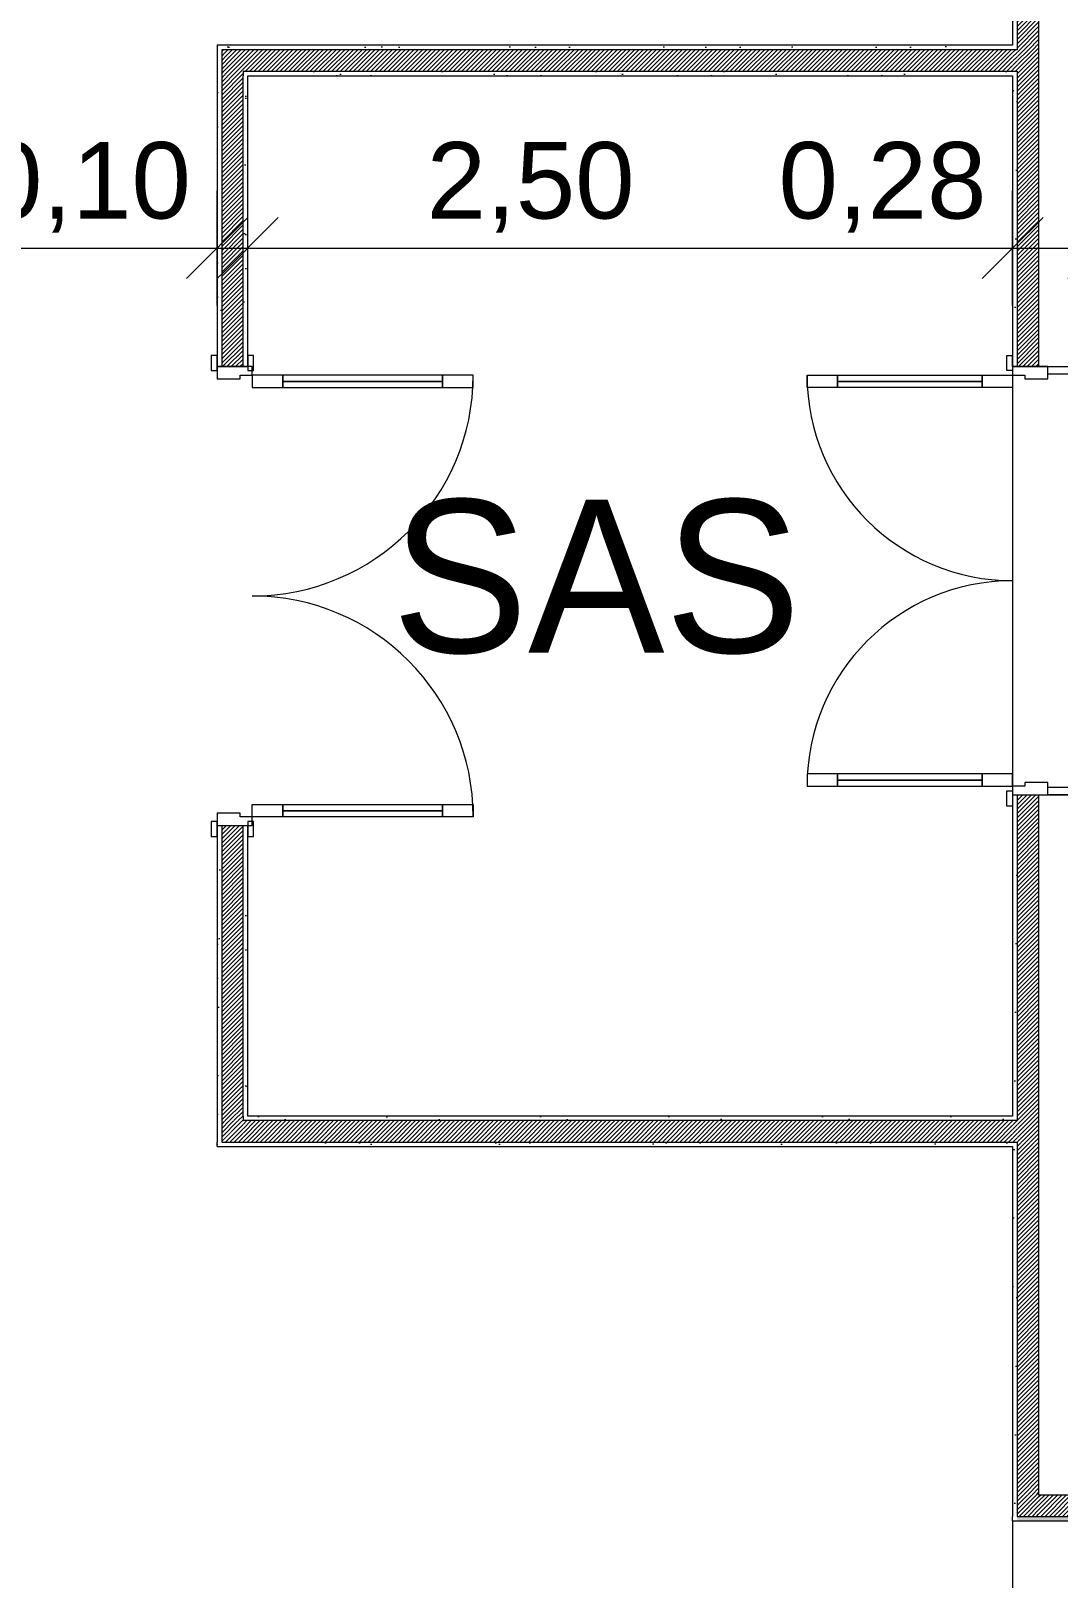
# Model space of a CAD drawing. Header units: millimetres. Extents: x 141848 to 1648660, y -821378 to -151356.
# Drawn here: x 174667 to 178024, y -217082 to -212023 of the extents above; entities that cross this region are included whole.
import ezdxf

# ---------------------------------------------------------------- set-up
doc = ezdxf.new("R2010")
doc.units = ezdxf.units.MM
doc.header["$MEASUREMENT"] = 0
doc.linetypes.add('Wipeout_Contour', pattern=[1000, 0, -1000])
for name, color, linetype in [('Cotations - 1_100', 7, 'Continuous'), ('Hachure', 7, 'Continuous'), ('Portes ARCHICAD', 7, 'Continuous'), ('Sols_ Dalles', 7, 'Continuous'), ('Structure - Murs extérieurs', 7, 'Continuous')]:
    doc.layers.add(name, color=color, linetype=linetype)
doc.styles.add('STYLE_GENERE_1', font='')
doc.styles.add('STYLE_GENERE_2', font='')
doc.styles.get('STYLE_GENERE_1').set_extended_font_data('Agency FB')
doc.styles.get('STYLE_GENERE_2').set_extended_font_data('Arial')
doc.dimstyles.new('STYLE_GENERE__1', dxfattribs={"dimtxt": 250, "dimasz": 190, "dimexe": 1.25, "dimexo": 0.625, "dimgap": 0, "dimtad": 1, "dimlfac": 0.001, "dimtxsty": 'STYLE_GENERE_2', "dimblk": 'ARROWHEAD_6', "dimblk1": 'ARROWHEAD_6', "dimblk2": 'ARROWHEAD_6', "dimcen": 2.5, "dimse1": 1, "dimse2": 1, "dimclrd": 7, "dimclre": 7, "dimclrt": 7, "dimazin": 3, "dimtfac": 1, "dimtmove": 0, "dimatfit": 3})
pattern_1 = [(45, (0, 175), (-55.68466, 55.68466), [0, -52.5, 0, -78.75]), (110, (175, 175), (74.000794, 26.934086), [0, -38.5, 0, -66.5])]
pattern_2 = [(45, (0, 0), (-7.0710678, 7.0710678), [])]

# ---------------------------------------------------------------- blocks, each defined once
blk = doc.blocks.new('Mur_22_1', base_point=(195375, -216895.6))
at = {"color": 254, "linetype": 'Wipeout_Contour', "lineweight": 0, "ltscale": 841503.073854}
blk.add_wipeout([(177875.5, -216880.6), (177875.5, -216895.6), (177890.5, -216880.6)], dxfattribs=at)
at = {"linetype": 'Continuous', "lineweight": 5, "true_color": 0x5f5f5f}
h = blk.add_hatch(dxfattribs=at)
h.set_pattern_fill('Enduit_0001', color=251, style=0, pattern_type=2)
h.set_pattern_definition(pattern_1)
h.paths.add_polyline_path([(177875.5, -216880.6), (177875.5, -216895.6), (177890.5, -216880.6)])
at = {"color": 254, "linetype": 'Wipeout_Contour', "lineweight": 0, "ltscale": 841446.668808}
blk.add_wipeout([(177890.5, -216810.6), (177890.5, -216880.6), (177960.5, -216810.6)], dxfattribs=at)
at = {"linetype": 'Continuous', "lineweight": 5, "true_color": 0x5f5f5f}
h = blk.add_hatch(dxfattribs=at)
h.set_pattern_fill('Briques_terre_cuite__int_97', color=251, style=0, pattern_type=2)
h.set_pattern_definition(pattern_2)
h.paths.add_polyline_path([(177890.5, -216810.6), (177890.5, -216880.6), (177960.5, -216810.6)])
at = {"color": 254, "linetype": 'Wipeout_Contour', "lineweight": 0, "ltscale": 841381.153226}
blk.add_wipeout([(177960.5, -216700.6), (177960.5, -216810.6), (178070.5, -216700.6)], dxfattribs=at)
at = {"color": 254, "linetype": 'Wipeout_Contour', "lineweight": 0, "ltscale": 841524.323318}
blk.add_wipeout([(177875.5, -216895.6), (177890.5, -216895.6), (177890.5, -216880.6)], dxfattribs=at)
at = {"linetype": 'Continuous', "lineweight": 5, "true_color": 0x5f5f5f}
h = blk.add_hatch(dxfattribs=at)
h.set_pattern_fill('Enduit_0001', color=251, style=0, pattern_type=2)
h.set_pattern_definition(pattern_1)
h.paths.add_polyline_path([(177875.5, -216895.6), (177890.5, -216895.6), (177890.5, -216880.6)])
at = {"color": 254, "linetype": 'Wipeout_Contour', "lineweight": 0, "ltscale": 1131544.923557036}
blk.add_wipeout([(177890.5, -216895.6), (185296, -216895.6), (185296, -216880.6), (177890.5, -216880.6)], dxfattribs=at)
at = {"linetype": 'Continuous', "lineweight": 5, "true_color": 0x5f5f5f}
h = blk.add_hatch(dxfattribs=at)
h.set_pattern_fill('Enduit_0001', color=251, style=0, pattern_type=2)
h.set_pattern_definition(pattern_1)
h.paths.add_polyline_path([(177890.5, -216895.6), (185296, -216895.6), (185296, -216880.6), (177890.5, -216880.6)])
at = {"color": 254, "linetype": 'Wipeout_Contour', "lineweight": 0, "ltscale": 841545.324886}
blk.add_wipeout([(177960.5, -216810.6), (177890.5, -216880.6), (177960.5, -216880.6)], dxfattribs=at)
at = {"linetype": 'Continuous', "lineweight": 5, "true_color": 0x5f5f5f}
h = blk.add_hatch(dxfattribs=at)
h.set_pattern_fill('Briques_terre_cuite__int_97', color=251, style=0, pattern_type=2)
h.set_pattern_definition(pattern_2)
h.paths.add_polyline_path([(177960.5, -216810.6), (177890.5, -216880.6), (177960.5, -216880.6)])
at = {"color": 7, "linetype": 'Continuous', "lineweight": 5}
blk.add_line((177890.5, -216810.6), (177890.5, -216880.6), dxfattribs=at)
at = {"color": 7, "linetype": 'Continuous', "lineweight": 5, "flags": 128}
blk.add_lwpolyline([(177875.5, -216895.6), (177875.5, -216880.6)], dxfattribs=at)
at = {"color": 254, "linetype": 'Wipeout_Contour', "lineweight": 0, "ltscale": 1131522.878556852}
blk.add_wipeout([(185311, -216810.6), (177960.5, -216810.6), (177960.5, -216880.6), (185311, -216880.6)], dxfattribs=at)
at = {"linetype": 'Continuous', "lineweight": 5, "true_color": 0x5f5f5f}
h = blk.add_hatch(dxfattribs=at)
h.set_pattern_fill('Briques_terre_cuite__int_97', color=251, style=0, pattern_type=2)
h.set_pattern_definition(pattern_2)
h.paths.add_polyline_path([(185311, -216810.6), (177960.5, -216810.6), (177960.5, -216880.6), (185311, -216880.6)])
at = {"color": 7, "linetype": 'Continuous', "lineweight": 5}
for p, q in [((177890.5, -216880.6), (177960.5, -216880.6)), ((177960.5, -216880.6), (185311, -216880.6))]:
    blk.add_line(p, q, dxfattribs=at)
at = {"color": 7, "linetype": 'Continuous', "lineweight": 5, "flags": 128}
blk.add_lwpolyline([(177875.5, -216895.6), (185296, -216895.6)], dxfattribs=at)
at = {"color": 254, "linetype": 'Wipeout_Contour', "lineweight": 0, "ltscale": 841536.111159}
blk.add_wipeout([(178070.5, -216700.6), (177960.5, -216810.6), (178070.5, -216810.6)], dxfattribs=at)
at = {"color": 7, "linetype": 'Continuous', "lineweight": 5}
for p, q in [((177960.5, -216700.6), (177960.5, -216810.6)), ((177960.5, -216810.6), (178070.5, -216810.6))]:
    blk.add_line(p, q, dxfattribs=at)
blk = doc.blocks.new('Porte double 25')
at = {"layer": 'Portes ARCHICAD', "color": 7, "linetype": 'Continuous', "lineweight": 5}
for p, q in [((-672, 672), (-672, 572)), ((-632, 672), (-672, 672)), ((-632, 572), (-632, 672)), ((632, 572), (632, 672)), ((632, 672), (672, 672)), ((672, 672), (672, 572)), ((-672, 572), (-632, 572)), ((-652, 572), (-652, 100)), ((672, 572), (632, 572)), ((652, 572), (652, 100)), ((-632, 100), (-672, 100)), ((-672, 100), (-672, 0)), ((-632, 0), (-632, 100)), ((632, 0), (632, 100)), ((632, 100), (672, 100)), ((672, 100), (672, 0)), ((-737, 0), (-737, 19)), ((-737, 19), (-687, 19)), ((-687, 0), (-737, 0)), ((-700, 0), (-737, 0)), ((-700, 0), (-737, 0)), ((-672, 0), (-700, 0)), ((-700, 0), (-700, -115)), ((-700, 0), (-700, -15)), ((-700, 0), (-700, -15)), ((-687, 19), (-687, 0)), ((-672, -40), (-672, 0)), ((-672, 0), (-632, 0)), ((672, 0), (632, 0)), ((700, 0), (672, 0)), ((672, 0), (672, -40)), ((687, 19), (737, 19)), ((687, 0), (687, 19)), ((737, 0), (687, 0)), ((700, -115), (700, 0)), ((700, 0), (700, -15)), ((700, 0), (700, -15)), ((700, 0), (737, 0)), ((700, 0), (737, 0)), ((737, 19), (737, 0)), ((-700, -15), (-700, -85)), ((-700, -15), (-700, -85)), ((-660, -40), (-672, -40)), ((-660, -115), (-660, -40)), ((672, -40), (660, -40)), ((660, -40), (660, -115)), ((700, -15), (700, -85)), ((700, -15), (700, -85)), ((-700, -85), (-700, -115)), ((-700, -85), (-700, -115)), ((700, -85), (700, -115)), ((700, -85), (700, -115)), ((-700, -280), (-700, -115)), ((-700, -115), (-675, -115)), ((-700, -115), (-660, -115)), ((-700, -115), (-700, -195)), ((-700, -115), (-700, -195)), ((-675, -115), (-675, -280)), ((660, -115), (700, -115)), ((675, -280), (675, -115)), ((675, -115), (700, -115)), ((700, -115), (700, -280)), ((700, -115), (700, -195)), ((700, -115), (700, -195)), ((-700, -195), (-700, -265)), ((-700, -195), (-700, -265)), ((700, -195), (700, -265)), ((700, -195), (700, -265)), ((-737, -299), (-737, -280)), ((-737, -280), (-687, -280)), ((-700, -280), (-737, -280)), ((-700, -280), (-737, -280)), ((-687, -299), (-737, -299)), ((-700, -265), (-700, -280)), ((-700, -265), (-700, -280)), ((-675, -280), (-700, -280)), ((-687, -280), (-687, -299)), ((700, -280), (675, -280)), ((687, -280), (737, -280)), ((687, -299), (687, -280)), ((737, -299), (687, -299)), ((700, -265), (700, -280)), ((700, -265), (700, -280)), ((700, -280), (737, -280)), ((700, -280), (737, -280)), ((737, -280), (737, -299))]:
    blk.add_line(p, q, dxfattribs=at)
at = {"layer": 'Portes ARCHICAD', "color": 7, "linetype": 'Continuous', "lineweight": 5, "flags": 128}
for points in [[(-672, 572), (-672, 100), (-652, 100), (-652, 572)], [(-652, 572), (-652, 100), (-632, 100), (-632, 572)], [(652, 572), (652, 100), (632, 100), (632, 572)], [(672, 572), (672, 100), (652, 100), (652, 572)]]:
    blk.add_lwpolyline(points, close=True, dxfattribs=at)
at = {"layer": 'Portes ARCHICAD', "color": 7, "linetype": 'Continuous', "lineweight": 5}
for centre, start, end in [((-672, 0), 0, 90), ((672, 0), 90, 180)]:
    blk.add_arc(centre, 672, start, end, dxfattribs=at)
blk = doc.blocks.new('Mur_23_1', base_point=(177875.5, -216895.6))
at = {"color": 254, "linetype": 'Wipeout_Contour', "lineweight": 0, "ltscale": 1104953.858259176}
blk.add_wipeout([(177890.5, -212070), (177890.5, -210612.4), (177875.5, -210612.4), (177875.5, -212070)], dxfattribs=at)
at = {"color": 254, "linetype": 'Wipeout_Contour', "lineweight": 0, "ltscale": 1107467.643481592}
blk.add_wipeout([(177890.5, -212170), (177890.5, -212155), (177875.5, -212155), (177875.5, -212170)], dxfattribs=at)
at = {"color": 254, "linetype": 'Wipeout_Contour', "lineweight": 0, "ltscale": 1116332.43545101}
blk.add_wipeout([(177875.5, -215571.6), (177890.5, -215571.6), (177890.5, -214520.9), (177875.5, -214520.9)], dxfattribs=at)
at = {"color": 254, "linetype": 'Wipeout_Contour', "lineweight": 0, "ltscale": 1118236.998337592}
blk.add_wipeout([(177890.5, -215671.6), (177890.5, -215656.6), (177875.5, -215656.6), (177875.5, -215671.6)], dxfattribs=at)
at = {"linetype": 'Continuous', "lineweight": 5, "true_color": 0x5f5f5f}
h = blk.add_hatch(dxfattribs=at)
h.set_pattern_fill('Enduit_0001', color=251, style=0, pattern_type=2)
h.set_pattern_definition(pattern_1)
h.paths.add_polyline_path([(177890.5, -212070), (177890.5, -210612.4), (177875.5, -210612.4), (177875.5, -212070)])
h = blk.add_hatch(dxfattribs=at)
h.set_pattern_fill('Enduit_0001', color=251, style=0, pattern_type=2)
h.set_pattern_definition(pattern_1)
h.paths.add_polyline_path([(177890.5, -212170), (177890.5, -212155), (177875.5, -212155), (177875.5, -212170)])
h = blk.add_hatch(dxfattribs=at)
h.set_pattern_fill('Enduit_0001', color=251, style=0, pattern_type=2)
h.set_pattern_definition(pattern_1)
h.paths.add_polyline_path([(177875.5, -215571.6), (177890.5, -215571.6), (177890.5, -214520.9), (177875.5, -214520.9)])
h = blk.add_hatch(dxfattribs=at)
h.set_pattern_fill('Enduit_0001', color=251, style=0, pattern_type=2)
h.set_pattern_definition(pattern_1)
h.paths.add_polyline_path([(177890.5, -215671.6), (177890.5, -215656.6), (177875.5, -215656.6), (177875.5, -215671.6)])
at = {"color": 254, "linetype": 'Wipeout_Contour', "lineweight": 0, "ltscale": 1107207.123832796}
blk.add_wipeout([(177890.5, -212085), (177890.5, -212070), (177875.5, -212070), (177875.5, -212085)], dxfattribs=at)
at = {"color": 254, "linetype": 'Wipeout_Contour', "lineweight": 0, "ltscale": 1108949.450389635}
blk.add_wipeout([(177875.5, -213120.9), (177890.5, -213120.9), (177890.5, -212170), (177875.5, -212170)], dxfattribs=at)
at = {"color": 254, "linetype": 'Wipeout_Contour', "lineweight": 0, "ltscale": 1117974.728578977}
blk.add_wipeout([(177890.5, -215586.6), (177890.5, -215571.6), (177875.5, -215571.6), (177875.5, -215586.6)], dxfattribs=at)
at = {"color": 254, "linetype": 'Wipeout_Contour', "lineweight": 0, "ltscale": 1120127.607137629}
blk.add_wipeout([(177890.5, -216880.6), (177890.5, -215671.6), (177875.5, -215671.6), (177875.5, -216880.6)], dxfattribs=at)
at = {"linetype": 'Continuous', "lineweight": 5, "true_color": 0x5f5f5f}
h = blk.add_hatch(dxfattribs=at)
h.set_pattern_fill('Enduit_0001', color=251, style=0, pattern_type=2)
h.set_pattern_definition(pattern_1)
h.paths.add_polyline_path([(177890.5, -212085), (177890.5, -212070), (177875.5, -212070), (177875.5, -212085)])
h = blk.add_hatch(dxfattribs=at)
h.set_pattern_fill('Enduit_0001', color=251, style=0, pattern_type=2)
h.set_pattern_definition(pattern_1)
h.paths.add_polyline_path([(177875.5, -213120.9), (177890.5, -213120.9), (177890.5, -212170), (177875.5, -212170)])
h = blk.add_hatch(dxfattribs=at)
h.set_pattern_fill('Enduit_0001', color=251, style=0, pattern_type=2)
h.set_pattern_definition(pattern_1)
h.paths.add_polyline_path([(177890.5, -215586.6), (177890.5, -215571.6), (177875.5, -215571.6), (177875.5, -215586.6)])
h = blk.add_hatch(dxfattribs=at)
h.set_pattern_fill('Enduit_0001', color=251, style=0, pattern_type=2)
h.set_pattern_definition(pattern_1)
h.paths.add_polyline_path([(177890.5, -216880.6), (177890.5, -215671.6), (177875.5, -215671.6), (177875.5, -216880.6)])
at = {"color": 254, "linetype": 'Wipeout_Contour', "lineweight": 0, "ltscale": 1105063.408848827}
blk.add_wipeout([(177960.5, -212085), (177960.5, -210597.4), (177890.5, -210597.4), (177890.5, -212085)], dxfattribs=at)
at = {"color": 254, "linetype": 'Wipeout_Contour', "lineweight": 0, "ltscale": 1116463.941050127}
blk.add_wipeout([(177890.5, -215586.6), (177960.5, -215586.6), (177960.5, -214520.9), (177890.5, -214520.9)], dxfattribs=at)
at = {"linetype": 'Continuous', "lineweight": 5, "true_color": 0x5f5f5f}
h = blk.add_hatch(dxfattribs=at)
h.set_pattern_fill('Briques_terre_cuite__int_97', color=251, style=0, pattern_type=2)
h.set_pattern_definition(pattern_2)
h.paths.add_polyline_path([(177960.5, -212085), (177960.5, -210597.4), (177890.5, -210597.4), (177890.5, -212085)])
h = blk.add_hatch(dxfattribs=at)
h.set_pattern_fill('Briques_terre_cuite__int_97', color=251, style=0, pattern_type=2)
h.set_pattern_definition(pattern_2)
h.paths.add_polyline_path([(177890.5, -215586.6), (177960.5, -215586.6), (177960.5, -214520.9), (177890.5, -214520.9)])
at = {"color": 7, "linetype": 'Continuous', "lineweight": 5}
for q in [(177875.5, -214557.9), (177890.5, -214520.9)]:
    blk.add_line((177875.5, -214520.9), q, dxfattribs=at)
at = {"color": 254, "linetype": 'Wipeout_Contour', "lineweight": 0, "ltscale": 1107446.629992957}
blk.add_wipeout([(177960.5, -212155), (177960.5, -212085), (177890.5, -212085), (177890.5, -212155)], dxfattribs=at)
at = {"color": 254, "linetype": 'Wipeout_Contour', "lineweight": 0, "ltscale": 1118214.057846367}
blk.add_wipeout([(177960.5, -215656.6), (177960.5, -215586.6), (177890.5, -215586.6), (177890.5, -215656.6)], dxfattribs=at)
at = {"linetype": 'Continuous', "lineweight": 5, "true_color": 0x5f5f5f}
h = blk.add_hatch(dxfattribs=at)
h.set_pattern_fill('Briques_terre_cuite__int_97', color=251, style=0, pattern_type=2)
h.set_pattern_definition(pattern_2)
h.paths.add_polyline_path([(177960.5, -212155), (177960.5, -212085), (177890.5, -212085), (177890.5, -212155)])
h = blk.add_hatch(dxfattribs=at)
h.set_pattern_fill('Briques_terre_cuite__int_97', color=251, style=0, pattern_type=2)
h.set_pattern_definition(pattern_2)
h.paths.add_polyline_path([(177960.5, -215656.6), (177960.5, -215586.6), (177890.5, -215586.6), (177890.5, -215656.6)])
at = {"color": 7, "linetype": 'Continuous', "lineweight": 5}
for p, q in [((177890.5, -210597.4), (177890.5, -212085)), ((177890.5, -212085), (177875.5, -212085)), ((177890.5, -214520.9), (177890.5, -215586.6)), ((177890.5, -215586.6), (177875.5, -215586.6))]:
    blk.add_line(p, q, dxfattribs=at)
at = {"color": 7, "linetype": 'Continuous', "lineweight": 5, "flags": 128}
for points in [[(177875.5, -210612.4), (177875.5, -212070)], [(177875.5, -214520.9), (177875.5, -215571.6)]]:
    blk.add_lwpolyline(points, dxfattribs=at)
at = {"color": 254, "linetype": 'Wipeout_Contour', "lineweight": 0, "ltscale": 1109035.553311574}
blk.add_wipeout([(177890.5, -212155), (177890.5, -213120.9), (177960.5, -213120.9), (177960.5, -212155)], dxfattribs=at)
at = {"color": 254, "linetype": 'Wipeout_Contour', "lineweight": 0, "ltscale": 1120104.237133066}
blk.add_wipeout([(177960.5, -216810.6), (177960.5, -215656.6), (177890.5, -215656.6), (177890.5, -216810.6)], dxfattribs=at)
at = {"linetype": 'Continuous', "lineweight": 5, "true_color": 0x5f5f5f}
h = blk.add_hatch(dxfattribs=at)
h.set_pattern_fill('Briques_terre_cuite__int_97', color=251, style=0, pattern_type=2)
h.set_pattern_definition(pattern_2)
h.paths.add_polyline_path([(177890.5, -212155), (177890.5, -213120.9), (177960.5, -213120.9), (177960.5, -212155)])
h = blk.add_hatch(dxfattribs=at)
h.set_pattern_fill('Briques_terre_cuite__int_97', color=251, style=0, pattern_type=2)
h.set_pattern_definition(pattern_2)
h.paths.add_polyline_path([(177960.5, -216810.6), (177960.5, -215656.6), (177890.5, -215656.6), (177890.5, -216810.6)])
at = {"color": 7, "linetype": 'Continuous', "lineweight": 5}
for p, q in [((177875.5, -212155), (177890.5, -212155)), ((177890.5, -212155), (177890.5, -213120.9)), ((177875.5, -213120.9), (177875.5, -213083.9)), ((177875.5, -213120.9), (177890.5, -213120.9)), ((177875.5, -215656.6), (177890.5, -215656.6)), ((177890.5, -215656.6), (177890.5, -216810.6)), ((177890.5, -216810.6), (177890.5, -216880.6))]:
    blk.add_line(p, q, dxfattribs=at)
at = {"color": 7, "linetype": 'Continuous', "lineweight": 5, "flags": 128}
for points in [[(177875.5, -212170), (177875.5, -213120.9)], [(177875.5, -215671.6), (177875.5, -216880.6)]]:
    blk.add_lwpolyline(points, dxfattribs=at)
at = {"color": 254, "linetype": 'Wipeout_Contour', "lineweight": 0, "ltscale": 1108188.163998647}
blk.add_wipeout([(177960.5, -211450.6), (177960.5, -213120.9), (178070.5, -213120.9), (178070.5, -211450.6)], dxfattribs=at)
at = {"color": 254, "linetype": 'Wipeout_Contour', "lineweight": 0, "ltscale": 1118413.250230803}
blk.add_wipeout([(177960.5, -216700.6), (178070.5, -216700.6), (178070.5, -214520.9), (177960.5, -214520.9)], dxfattribs=at)
at = {"color": 7, "linetype": 'Continuous', "lineweight": 5}
for p, q in [((177960.5, -211450.6), (177960.5, -213120.9)), ((177890.5, -213120.9), (177960.5, -213120.9)), ((177960.5, -213120.9), (177990.5, -213120.9)), ((177990.5, -213120.9), (178070.5, -213120.9)), ((177890.5, -214520.9), (177960.5, -214520.9)), ((177960.5, -214520.9), (177960.5, -216700.6)), ((177960.5, -214520.9), (177990.5, -214520.9)), ((177990.5, -214520.9), (178070.5, -214520.9)), ((177960.5, -216700.6), (177960.5, -216810.6))]:
    blk.add_line(p, q, dxfattribs=at)
at = {"layer": 'Portes ARCHICAD', "color": 7, "linetype": 'Continuous', "lineweight": 5, "zscale": 1000, "rotation": 90}
blk.add_blockref('Porte double 25', (177875.5, -213820.9), dxfattribs=at)
blk = doc.blocks.new('Mur_110_1', base_point=(175290.3, -215656.6))
at = {"color": 254, "linetype": 'Wipeout_Contour', "lineweight": 0, "ltscale": 833688.240734}
blk.add_wipeout([(175360.3, -215571.6), (175360.3, -215586.6), (175375.3, -215571.6)], dxfattribs=at).dxf.layer = 'Structure - Murs extérieurs'
at = {"color": 254, "linetype": 'Wipeout_Contour', "lineweight": 0, "ltscale": 1118105.861707686}
blk.add_wipeout([(177890.5, -215656.6), (177890.5, -215586.6), (177875.5, -215586.6), (177875.5, -215656.6)], dxfattribs=at).dxf.layer = 'Structure - Murs extérieurs'
at = {"color": 254, "linetype": 'Wipeout_Contour', "lineweight": 0, "ltscale": 833725.215869}
blk.add_wipeout([(175275.3, -215656.6), (175275.3, -215671.6), (175290.3, -215656.6)], dxfattribs=at).dxf.layer = 'Structure - Murs extérieurs'
at = {"layer": 'Structure - Murs extérieurs', "linetype": 'Continuous', "lineweight": 5, "true_color": 0x5f5f5f}
h = blk.add_hatch(dxfattribs=at)
h.set_pattern_fill('Enduit_0001', color=251, style=0, pattern_type=2)
h.set_pattern_definition(pattern_1)
h.paths.add_polyline_path([(175360.3, -215571.6), (175360.3, -215586.6), (175375.3, -215571.6)])
h = blk.add_hatch(dxfattribs=at)
h.set_pattern_fill('Briques_terre_cuite__int_97', color=251, style=0, pattern_type=2)
h.set_pattern_definition(pattern_2)
h.paths.add_polyline_path([(177890.5, -215656.6), (177890.5, -215586.6), (177875.5, -215586.6), (177875.5, -215656.6)])
h = blk.add_hatch(dxfattribs=at)
h.set_pattern_fill('Enduit_0001', color=251, style=0, pattern_type=2)
h.set_pattern_definition(pattern_1)
h.paths.add_polyline_path([(175275.3, -215656.6), (175275.3, -215671.6), (175290.3, -215656.6)])
at = {"color": 254, "linetype": 'Wipeout_Contour', "lineweight": 0, "ltscale": 833668.031568}
blk.add_wipeout([(175290.3, -215586.6), (175290.3, -215656.6), (175360.3, -215586.6)], dxfattribs=at).dxf.layer = 'Structure - Murs extérieurs'
at = {"layer": 'Structure - Murs extérieurs', "linetype": 'Continuous', "lineweight": 5, "true_color": 0x5f5f5f}
h = blk.add_hatch(dxfattribs=at)
h.set_pattern_fill('Briques_terre_cuite__int_97', color=251, style=0, pattern_type=2)
h.set_pattern_definition(pattern_2)
h.paths.add_polyline_path([(175290.3, -215586.6), (175290.3, -215656.6), (175360.3, -215586.6)])
at = {"color": 254, "linetype": 'Wipeout_Contour', "lineweight": 0, "ltscale": 833709.487305}
blk.add_wipeout([(175375.3, -215571.6), (175360.3, -215586.6), (175375.3, -215586.6)], dxfattribs=at).dxf.layer = 'Structure - Murs extérieurs'
at = {"color": 254, "linetype": 'Wipeout_Contour', "lineweight": 0, "ltscale": 833746.46211}
blk.add_wipeout([(175290.3, -215656.6), (175275.3, -215671.6), (175290.3, -215671.6)], dxfattribs=at).dxf.layer = 'Structure - Murs extérieurs'
at = {"layer": 'Structure - Murs extérieurs', "linetype": 'Continuous', "lineweight": 5, "true_color": 0x5f5f5f}
h = blk.add_hatch(dxfattribs=at)
h.set_pattern_fill('Enduit_0001', color=251, style=0, pattern_type=2)
h.set_pattern_definition(pattern_1)
h.paths.add_polyline_path([(175375.3, -215571.6), (175360.3, -215586.6), (175375.3, -215586.6)])
h = blk.add_hatch(dxfattribs=at)
h.set_pattern_fill('Enduit_0001', color=251, style=0, pattern_type=2)
h.set_pattern_definition(pattern_1)
h.paths.add_polyline_path([(175290.3, -215656.6), (175275.3, -215671.6), (175290.3, -215671.6)])
at = {"color": 254, "linetype": 'Wipeout_Contour', "lineweight": 0, "ltscale": 1114786.530278173}
blk.add_wipeout([(175375.3, -215586.6), (177875.5, -215586.6), (177875.5, -215571.6), (175375.3, -215571.6)], dxfattribs=at).dxf.layer = 'Structure - Murs extérieurs'
at = {"color": 254, "linetype": 'Wipeout_Contour', "lineweight": 0, "ltscale": 1114942.312517229}
blk.add_wipeout([(175290.3, -215671.6), (177875.5, -215671.6), (177875.5, -215656.6), (175290.3, -215656.6)], dxfattribs=at).dxf.layer = 'Structure - Murs extérieurs'
at = {"layer": 'Structure - Murs extérieurs', "linetype": 'Continuous', "lineweight": 5, "true_color": 0x5f5f5f}
h = blk.add_hatch(dxfattribs=at)
h.set_pattern_fill('Enduit_0001', color=251, style=0, pattern_type=2)
h.set_pattern_definition(pattern_1)
h.paths.add_polyline_path([(175375.3, -215586.6), (177875.5, -215586.6), (177875.5, -215571.6), (175375.3, -215571.6)])
h = blk.add_hatch(dxfattribs=at)
h.set_pattern_fill('Enduit_0001', color=251, style=0, pattern_type=2)
h.set_pattern_definition(pattern_1)
h.paths.add_polyline_path([(175290.3, -215671.6), (177875.5, -215671.6), (177875.5, -215656.6), (175290.3, -215656.6)])
at = {"color": 254, "linetype": 'Wipeout_Contour', "lineweight": 0, "ltscale": 833766.649801}
blk.add_wipeout([(175360.3, -215586.6), (175290.3, -215656.6), (175360.3, -215656.6)], dxfattribs=at).dxf.layer = 'Structure - Murs extérieurs'
at = {"layer": 'Structure - Murs extérieurs', "linetype": 'Continuous', "lineweight": 5, "true_color": 0x5f5f5f}
h = blk.add_hatch(dxfattribs=at)
h.set_pattern_fill('Briques_terre_cuite__int_97', color=251, style=0, pattern_type=2)
h.set_pattern_definition(pattern_2)
h.paths.add_polyline_path([(175360.3, -215586.6), (175290.3, -215656.6), (175360.3, -215656.6)])
at = {"layer": 'Structure - Murs extérieurs', "color": 7, "linetype": 'Continuous', "lineweight": 5}
blk.add_line((175290.3, -215586.6), (175290.3, -215656.6), dxfattribs=at)
at = {"layer": 'Structure - Murs extérieurs', "color": 7, "linetype": 'Continuous', "lineweight": 5, "flags": 128}
blk.add_lwpolyline([(175275.3, -215671.6), (175275.3, -215656.6)], dxfattribs=at)
at = {"color": 254, "linetype": 'Wipeout_Contour', "lineweight": 0, "ltscale": 1114899.110282087}
blk.add_wipeout([(175360.3, -215656.6), (177875.5, -215656.6), (177875.5, -215586.6), (175360.3, -215586.6)], dxfattribs=at).dxf.layer = 'Structure - Murs extérieurs'
at = {"layer": 'Structure - Murs extérieurs', "linetype": 'Continuous', "lineweight": 5, "true_color": 0x5f5f5f}
h = blk.add_hatch(dxfattribs=at)
h.set_pattern_fill('Briques_terre_cuite__int_97', color=251, style=0, pattern_type=2)
h.set_pattern_definition(pattern_2)
h.paths.add_polyline_path([(175360.3, -215656.6), (177875.5, -215656.6), (177875.5, -215586.6), (175360.3, -215586.6)])
at = {"layer": 'Structure - Murs extérieurs', "color": 7, "linetype": 'Continuous', "lineweight": 5}
for p, q in [((175360.3, -215571.6), (175360.3, -215586.6)), ((177875.5, -215586.6), (175360.3, -215586.6)), ((177890.5, -215586.6), (177875.5, -215586.6)), ((175290.3, -215656.6), (175360.3, -215656.6)), ((175360.3, -215656.6), (177875.5, -215656.6)), ((177875.5, -215656.6), (177890.5, -215656.6))]:
    blk.add_line(p, q, dxfattribs=at)
at = {"layer": 'Structure - Murs extérieurs', "color": 7, "linetype": 'Continuous', "lineweight": 5, "flags": 128}
for points in [[(177875.5, -215571.6), (175375.3, -215571.6)], [(175275.3, -215671.6), (177875.5, -215671.6)]]:
    blk.add_lwpolyline(points, dxfattribs=at)
blk = doc.blocks.new('Mur_111_1', base_point=(177875.5, -212085))
at = {"color": 254, "linetype": 'Wipeout_Contour', "lineweight": 0, "ltscale": 825415.612859}
blk.add_wipeout([(175290.3, -212085), (175275.3, -212070), (175275.3, -212085)], dxfattribs=at).dxf.layer = 'Structure - Murs extérieurs'
at = {"color": 254, "linetype": 'Wipeout_Contour', "lineweight": 0, "ltscale": 1107337.381853411}
blk.add_wipeout([(177890.5, -212155), (177890.5, -212085), (177875.5, -212085), (177875.5, -212155)], dxfattribs=at).dxf.layer = 'Structure - Murs extérieurs'
at = {"color": 254, "linetype": 'Wipeout_Contour', "lineweight": 0, "ltscale": 825774.621599}
blk.add_wipeout([(175375.3, -212170), (175360.3, -212155), (175360.3, -212170)], dxfattribs=at).dxf.layer = 'Structure - Murs extérieurs'
at = {"layer": 'Structure - Murs extérieurs', "linetype": 'Continuous', "lineweight": 5, "true_color": 0x5f5f5f}
h = blk.add_hatch(dxfattribs=at)
h.set_pattern_fill('Enduit_0001', color=251, style=0, pattern_type=2)
h.set_pattern_definition(pattern_1)
h.paths.add_polyline_path([(175290.3, -212085), (175275.3, -212070), (175275.3, -212085)])
h = blk.add_hatch(dxfattribs=at)
h.set_pattern_fill('Briques_terre_cuite__int_97', color=251, style=0, pattern_type=2)
h.set_pattern_definition(pattern_2)
h.paths.add_polyline_path([(177890.5, -212155), (177890.5, -212085), (177875.5, -212085), (177875.5, -212155)])
h = blk.add_hatch(dxfattribs=at)
h.set_pattern_fill('Enduit_0001', color=251, style=0, pattern_type=2)
h.set_pattern_definition(pattern_1)
h.paths.add_polyline_path([(175375.3, -212170), (175360.3, -212155), (175360.3, -212170)])
at = {"color": 254, "linetype": 'Wipeout_Contour', "lineweight": 0, "ltscale": 825598.798268}
blk.add_wipeout([(175360.3, -212155), (175290.3, -212085), (175290.3, -212155)], dxfattribs=at).dxf.layer = 'Structure - Murs extérieurs'
at = {"layer": 'Structure - Murs extérieurs', "linetype": 'Continuous', "lineweight": 5, "true_color": 0x5f5f5f}
h = blk.add_hatch(dxfattribs=at)
h.set_pattern_fill('Briques_terre_cuite__int_97', color=251, style=0, pattern_type=2)
h.set_pattern_definition(pattern_2)
h.paths.add_polyline_path([(175360.3, -212155), (175290.3, -212085), (175290.3, -212155)])
at = {"color": 254, "linetype": 'Wipeout_Contour', "lineweight": 0, "ltscale": 1103879.420388941}
blk.add_wipeout([(175290.3, -212085), (177875.5, -212085), (177875.5, -212070), (175290.3, -212070)], dxfattribs=at).dxf.layer = 'Structure - Murs extérieurs'
at = {"color": 254, "linetype": 'Wipeout_Contour', "lineweight": 0, "ltscale": 1104249.022254306}
blk.add_wipeout([(175375.3, -212170), (177875.5, -212170), (177875.5, -212155), (175375.3, -212155)], dxfattribs=at).dxf.layer = 'Structure - Murs extérieurs'
at = {"layer": 'Structure - Murs extérieurs', "linetype": 'Continuous', "lineweight": 5, "true_color": 0x5f5f5f}
h = blk.add_hatch(dxfattribs=at)
h.set_pattern_fill('Enduit_0001', color=251, style=0, pattern_type=2)
h.set_pattern_definition(pattern_1)
h.paths.add_polyline_path([(175290.3, -212085), (177875.5, -212085), (177875.5, -212070), (175290.3, -212070)])
h = blk.add_hatch(dxfattribs=at)
h.set_pattern_fill('Enduit_0001', color=251, style=0, pattern_type=2)
h.set_pattern_definition(pattern_1)
h.paths.add_polyline_path([(175375.3, -212170), (177875.5, -212170), (177875.5, -212155), (175375.3, -212155)])
at = {"color": 254, "linetype": 'Wipeout_Contour', "lineweight": 0, "ltscale": 825412.199006}
blk.add_wipeout([(175290.3, -212070), (175275.3, -212070), (175290.3, -212085)], dxfattribs=at).dxf.layer = 'Structure - Murs extérieurs'
at = {"color": 254, "linetype": 'Wipeout_Contour', "lineweight": 0, "ltscale": 825771.208613}
blk.add_wipeout([(175375.3, -212155), (175360.3, -212155), (175375.3, -212170)], dxfattribs=at).dxf.layer = 'Structure - Murs extérieurs'
at = {"layer": 'Structure - Murs extérieurs', "linetype": 'Continuous', "lineweight": 5, "true_color": 0x5f5f5f}
h = blk.add_hatch(dxfattribs=at)
h.set_pattern_fill('Enduit_0001', color=251, style=0, pattern_type=2)
h.set_pattern_definition(pattern_1)
h.paths.add_polyline_path([(175290.3, -212070), (175275.3, -212070), (175290.3, -212085)])
h = blk.add_hatch(dxfattribs=at)
h.set_pattern_fill('Enduit_0001', color=251, style=0, pattern_type=2)
h.set_pattern_definition(pattern_1)
h.paths.add_polyline_path([(175375.3, -212155), (175360.3, -212155), (175375.3, -212170)])
at = {"color": 254, "linetype": 'Wipeout_Contour', "lineweight": 0, "ltscale": 1104099.264401573}
blk.add_wipeout([(175360.3, -212155), (177875.5, -212155), (177875.5, -212085), (175360.3, -212085)], dxfattribs=at).dxf.layer = 'Structure - Murs extérieurs'
at = {"layer": 'Structure - Murs extérieurs', "linetype": 'Continuous', "lineweight": 5, "true_color": 0x5f5f5f}
h = blk.add_hatch(dxfattribs=at)
h.set_pattern_fill('Briques_terre_cuite__int_97', color=251, style=0, pattern_type=2)
h.set_pattern_definition(pattern_2)
h.paths.add_polyline_path([(175360.3, -212155), (177875.5, -212155), (177875.5, -212085), (175360.3, -212085)])
at = {"layer": 'Structure - Murs extérieurs', "color": 7, "linetype": 'Continuous', "lineweight": 5}
for p, q in [((177890.5, -212085), (177875.5, -212085)), ((177875.5, -212155), (177890.5, -212155))]:
    blk.add_line(p, q, dxfattribs=at)
at = {"color": 254, "linetype": 'Wipeout_Contour', "lineweight": 0, "ltscale": 825588.031202}
blk.add_wipeout([(175360.3, -212085), (175290.3, -212085), (175360.3, -212155)], dxfattribs=at).dxf.layer = 'Structure - Murs extérieurs'
at = {"layer": 'Structure - Murs extérieurs', "linetype": 'Continuous', "lineweight": 5, "true_color": 0x5f5f5f}
h = blk.add_hatch(dxfattribs=at)
h.set_pattern_fill('Briques_terre_cuite__int_97', color=251, style=0, pattern_type=2)
h.set_pattern_definition(pattern_2)
h.paths.add_polyline_path([(175360.3, -212085), (175290.3, -212085), (175360.3, -212155)])
at = {"layer": 'Structure - Murs extérieurs', "color": 7, "linetype": 'Continuous', "lineweight": 5}
for p, q in [((175290.3, -212085), (175290.3, -212155)), ((175360.3, -212085), (175290.3, -212085)), ((177875.5, -212085), (175360.3, -212085)), ((175360.3, -212155), (175360.3, -212170)), ((175360.3, -212155), (177875.5, -212155))]:
    blk.add_line(p, q, dxfattribs=at)
at = {"layer": 'Structure - Murs extérieurs', "color": 7, "linetype": 'Continuous', "lineweight": 5, "flags": 128}
for points in [[(175275.3, -212070), (175275.3, -212085)], [(177875.5, -212070), (175275.3, -212070)], [(175375.3, -212170), (177875.5, -212170)]]:
    blk.add_lwpolyline(points, dxfattribs=at)
blk = doc.blocks.new('Porte double 25_6')
at = {"layer": 'Portes ARCHICAD', "color": 7, "linetype": 'Continuous', "lineweight": 5}
for p, q in [((-722, 722), (-722, 622)), ((-682, 722), (-722, 722)), ((-682, 622), (-682, 722)), ((682, 622), (682, 722)), ((682, 722), (722, 722)), ((722, 722), (722, 622)), ((-722, 622), (-682, 622)), ((-702, 622), (-702, 100)), ((722, 622), (682, 622)), ((702, 622), (702, 100)), ((-682, 100), (-722, 100)), ((-722, 100), (-722, 0)), ((-682, 0), (-682, 100)), ((682, 0), (682, 100)), ((682, 100), (722, 100)), ((722, 100), (722, 0)), ((-737, 4), (-787, 4)), ((-787, 4), (-787, -15)), ((-722, 0), (-750, 0)), ((-750, 0), (-750, -115)), ((-737, -15), (-737, 4)), ((-722, -40), (-722, 0)), ((-722, 0), (-682, 0)), ((722, 0), (682, 0)), ((750, 0), (722, 0)), ((722, 0), (722, -40)), ((787, 4), (737, 4)), ((737, 4), (737, -15)), ((750, -115), (750, 0)), ((787, -15), (787, 4)), ((-787, -15), (-737, -15)), ((-750, -15), (-787, -15)), ((-750, -15), (-787, -15)), ((-750, -30), (-750, -15)), ((-750, -30), (-750, -15)), ((-750, -100), (-750, -30)), ((-750, -100), (-750, -30)), ((-710, -40), (-722, -40)), ((-710, -115), (-710, -40)), ((722, -40), (710, -40)), ((710, -40), (710, -115)), ((737, -15), (787, -15)), ((750, -30), (750, -15)), ((750, -30), (750, -15)), ((750, -15), (787, -15)), ((750, -15), (787, -15)), ((750, -100), (750, -30)), ((750, -100), (750, -30)), ((-750, -115), (-750, -100)), ((-750, -115), (-750, -100)), ((750, -115), (750, -100)), ((750, -115), (750, -100)), ((-737, -115), (-787, -115)), ((-787, -115), (-787, -134)), ((-750, -115), (-787, -115)), ((-750, -115), (-787, -115)), ((-787, -134), (-737, -134)), ((-750, -115), (-710, -115)), ((-737, -134), (-737, -115)), ((710, -115), (750, -115)), ((787, -115), (737, -115)), ((737, -115), (737, -134)), ((737, -134), (787, -134)), ((750, -115), (787, -115)), ((750, -115), (787, -115)), ((787, -134), (787, -115))]:
    blk.add_line(p, q, dxfattribs=at)
at = {"layer": 'Portes ARCHICAD', "color": 7, "linetype": 'Continuous', "lineweight": 5, "flags": 128}
for points in [[(-722, 622), (-722, 100), (-702, 100), (-702, 622)], [(-702, 622), (-702, 100), (-682, 100), (-682, 622)], [(702, 622), (702, 100), (682, 100), (682, 622)], [(722, 622), (722, 100), (702, 100), (702, 622)]]:
    blk.add_lwpolyline(points, close=True, dxfattribs=at)
at = {"layer": 'Portes ARCHICAD', "color": 7, "linetype": 'Continuous', "lineweight": 5}
for centre, start, end in [((-722, 0), 0, 90), ((722, 0), 90, 180)]:
    blk.add_arc(centre, 722, start, end, dxfattribs=at)
blk = doc.blocks.new('Mur_112_1', base_point=(175290.3, -212085))
at = {"color": 254, "linetype": 'Wipeout_Contour', "lineweight": 0, "ltscale": 1102173.660023945}
blk.add_wipeout([(175290.3, -212085), (175275.3, -212085), (175275.3, -213120.9), (175290.3, -213120.9)], dxfattribs=at).dxf.layer = 'Structure - Murs extérieurs'
at = {"color": 254, "linetype": 'Wipeout_Contour', "lineweight": 0, "ltscale": 1102521.00082867}
blk.add_wipeout([(175360.3, -212170), (175360.3, -213120.9), (175375.3, -213120.9), (175375.3, -212170)], dxfattribs=at).dxf.layer = 'Structure - Murs extérieurs'
at = {"color": 254, "linetype": 'Wipeout_Contour', "lineweight": 0, "ltscale": 1110018.698931644}
blk.add_wipeout([(175275.3, -215656.6), (175290.3, -215656.6), (175290.3, -214620.9), (175275.3, -214620.9)], dxfattribs=at).dxf.layer = 'Structure - Murs extérieurs'
at = {"color": 254, "linetype": 'Wipeout_Contour', "lineweight": 0, "ltscale": 1110101.602700453}
blk.add_wipeout([(175360.3, -215571.6), (175375.3, -215571.6), (175375.3, -214620.9), (175360.3, -214620.9)], dxfattribs=at).dxf.layer = 'Structure - Murs extérieurs'
at = {"layer": 'Structure - Murs extérieurs', "linetype": 'Continuous', "lineweight": 5, "true_color": 0x5f5f5f}
h = blk.add_hatch(dxfattribs=at)
h.set_pattern_fill('Enduit_0001', color=251, style=0, pattern_type=2)
h.set_pattern_definition(pattern_1)
h.paths.add_polyline_path([(175290.3, -212085), (175275.3, -212085), (175275.3, -213120.9), (175290.3, -213120.9)])
h = blk.add_hatch(dxfattribs=at)
h.set_pattern_fill('Enduit_0001', color=251, style=0, pattern_type=2)
h.set_pattern_definition(pattern_1)
h.paths.add_polyline_path([(175360.3, -212170), (175360.3, -213120.9), (175375.3, -213120.9), (175375.3, -212170)])
h = blk.add_hatch(dxfattribs=at)
h.set_pattern_fill('Enduit_0001', color=251, style=0, pattern_type=2)
h.set_pattern_definition(pattern_1)
h.paths.add_polyline_path([(175275.3, -215656.6), (175290.3, -215656.6), (175290.3, -214620.9), (175275.3, -214620.9)])
h = blk.add_hatch(dxfattribs=at)
h.set_pattern_fill('Enduit_0001', color=251, style=0, pattern_type=2)
h.set_pattern_definition(pattern_1)
h.paths.add_polyline_path([(175360.3, -215571.6), (175375.3, -215571.6), (175375.3, -214620.9), (175360.3, -214620.9)])
at = {"color": 254, "linetype": 'Wipeout_Contour', "lineweight": 0, "ltscale": 1102389.726740447}
blk.add_wipeout([(175290.3, -212155), (175290.3, -213120.9), (175360.3, -213120.9), (175360.3, -212155)], dxfattribs=at).dxf.layer = 'Structure - Murs extérieurs'
at = {"color": 254, "linetype": 'Wipeout_Contour', "lineweight": 0, "ltscale": 1110017.467411494}
blk.add_wipeout([(175290.3, -215586.6), (175360.3, -215586.6), (175360.3, -214620.9), (175290.3, -214620.9)], dxfattribs=at).dxf.layer = 'Structure - Murs extérieurs'
at = {"layer": 'Structure - Murs extérieurs', "linetype": 'Continuous', "lineweight": 5, "true_color": 0x5f5f5f}
h = blk.add_hatch(dxfattribs=at)
h.set_pattern_fill('Briques_terre_cuite__int_97', color=251, style=0, pattern_type=2)
h.set_pattern_definition(pattern_2)
h.paths.add_polyline_path([(175290.3, -212155), (175290.3, -213120.9), (175360.3, -213120.9), (175360.3, -212155)])
h = blk.add_hatch(dxfattribs=at)
h.set_pattern_fill('Briques_terre_cuite__int_97', color=251, style=0, pattern_type=2)
h.set_pattern_definition(pattern_2)
h.paths.add_polyline_path([(175290.3, -215586.6), (175360.3, -215586.6), (175360.3, -214620.9), (175290.3, -214620.9)])
at = {"layer": 'Structure - Murs extérieurs', "color": 7, "linetype": 'Continuous', "lineweight": 5}
for p, q in [((175290.3, -212085), (175290.3, -212155)), ((175290.3, -212155), (175290.3, -213120.9)), ((175360.3, -212155), (175360.3, -212170)), ((175360.3, -213120.9), (175360.3, -212170)), ((175275.3, -213120.9), (175275.3, -213083.9)), ((175375.3, -213120.9), (175375.3, -213083.9)), ((175275.3, -213120.9), (175290.3, -213120.9)), ((175290.3, -213120.9), (175360.3, -213120.9)), ((175360.3, -213120.9), (175375.3, -213120.9)), ((175275.3, -214620.9), (175275.3, -214657.9)), ((175275.3, -214620.9), (175290.3, -214620.9)), ((175290.3, -214620.9), (175290.3, -215586.6)), ((175290.3, -214620.9), (175360.3, -214620.9)), ((175360.3, -215571.6), (175360.3, -214620.9)), ((175360.3, -214620.9), (175375.3, -214620.9)), ((175375.3, -214620.9), (175375.3, -214657.9)), ((175360.3, -215571.6), (175360.3, -215586.6)), ((175290.3, -215586.6), (175290.3, -215656.6))]:
    blk.add_line(p, q, dxfattribs=at)
at = {"layer": 'Structure - Murs extérieurs', "color": 7, "linetype": 'Continuous', "lineweight": 5, "flags": 128}
for points in [[(175275.3, -212085), (175275.3, -213120.9)], [(175375.3, -213120.9), (175375.3, -212170)], [(175275.3, -214620.9), (175275.3, -215656.6)], [(175375.3, -215571.6), (175375.3, -214620.9)]]:
    blk.add_lwpolyline(points, dxfattribs=at)
at = {"layer": 'Portes ARCHICAD', "color": 7, "linetype": 'Continuous', "lineweight": 5, "zscale": 1000, "rotation": 270}
blk.add_blockref('Porte double 25_6', (175390.3, -213870.9), dxfattribs=at)
blk = doc.blocks.new('*D507')
at = {"layer": 'Cotations - 1_100', "color": 7, "linetype": 'Continuous', "lineweight": 5}
for p, q in [((163140.7, -212920.4), (163140.7, -212545.4)), ((175275.3, -212920.4), (175275.3, -212545.4)), ((163240.7, -212632.9), (163040.7, -212832.9)), ((175175.3, -212832.9), (175375.3, -212632.9)), ((162990.7, -212732.9), (163140.7, -212732.9)), ((163140.7, -212732.9), (175275.3, -212732.9))]:
    blk.add_line(p, q, dxfattribs=at)
at = {"layer": 'Cotations - 1_100', "color": 7, "lineweight": 5, "char_height": 250, "attachment_point": 7, "style": 'STYLE_GENERE_2'}
for s, insert in [('\\A1;{\\pql;\\fArial|b0|i0|c0|p38;12,13}', (168448, -212682.9)), ('\\A1;{\\pql;\\fArial|b0|i0|c0|p38;0,10}', (174510.1, -212682.9))]:
    blk.add_mtext(s, dxfattribs=dict(at, insert=insert))
blk = doc.blocks.new('ARROWHEAD_6')
at = {"color": 0, "linetype": 'Continuous', "lineweight": 0}
for p, q in [((-0.5, -0.5), (0.5, 0.5)), ((0, 0), (-1, 0))]:
    blk.add_line(p, q, dxfattribs=at)
blk = doc.blocks.new('*D508')
at = {"layer": 'Cotations - 1_100', "color": 7, "linetype": 'Continuous', "lineweight": 5}
for p, q in [((175275.3, -212920.4), (175275.3, -212545.4)), ((175375.3, -212920.4), (175375.3, -212545.4)), ((175175.3, -212832.9), (175375.3, -212632.9)), ((175475.3, -212632.9), (175275.3, -212832.9)), ((175275.3, -212732.9), (175375.3, -212732.9))]:
    blk.add_line(p, q, dxfattribs=at)
blk = doc.blocks.new('*D509')
at = {"layer": 'Cotations - 1_100', "color": 7, "linetype": 'Continuous', "lineweight": 5}
for p, q in [((175375.3, -212920.4), (175375.3, -212545.4)), ((177875.5, -212920.4), (177875.5, -212545.4)), ((175475.3, -212632.9), (175275.3, -212832.9)), ((177975.5, -212632.9), (177775.5, -212832.9)), ((175375.3, -212732.9), (177875.5, -212732.9))]:
    blk.add_line(p, q, dxfattribs=at)
at = {"layer": 'Cotations - 1_100', "color": 7, "lineweight": 5, "char_height": 250, "attachment_point": 7, "style": 'STYLE_GENERE_2'}
for s, insert in [('\\A1;{\\pql;\\fArial|b0|i0|c0|p38;2,50}', (175960.3, -212682.9)), ('\\A1;{\\pql;\\fArial|b0|i0|c0|p38;0,28}', (177110.4, -212682.9))]:
    blk.add_mtext(s, dxfattribs=dict(at, insert=insert))
blk = doc.blocks.new('*D510')
at = {"layer": 'Cotations - 1_100', "color": 7, "linetype": 'Continuous', "lineweight": 5}
for p, q in [((177875.5, -212920.4), (177875.5, -212545.4)), ((178155.5, -212920.4), (178155.5, -212545.4)), ((177975.5, -212632.9), (177775.5, -212832.9)), ((178255.5, -212632.9), (178055.5, -212832.9)), ((177875.5, -212732.9), (178155.5, -212732.9))]:
    blk.add_line(p, q, dxfattribs=at)

msp = doc.modelspace()

# ---------------------------------------------------------------- linework, layer by layer
at = {"layer": 'Sols_ Dalles', "color": 7, "linetype": 'Continuous', "lineweight": 5, "flags": 128}
msp.add_lwpolyline([(162820.434, -188437.176), (177875.542, -188437.176), (177875.542, -231395.57), (162820.434, -231395.57)], close=True, dxfattribs=at)

# ---------------------------------------------------------------- next in the draw order: block references
at = {"color": 7, "lineweight": 5}
msp.add_blockref('Mur_22_1', (195375.042, -216895.57), dxfattribs=at)

# ---------------------------------------------------------------- next in the draw order: block references
msp.add_blockref('Mur_23_1', (177875.542, -216895.57), dxfattribs=at)

# ---------------------------------------------------------------- next in the draw order: block references
at = {"layer": 'Structure - Murs extérieurs', "color": 211, "lineweight": 5, "true_color": 0xfe55ff}
for name, p in [('Mur_111_1', (177875.542, -212084.961)), ('Mur_110_1', (175290.279, -215656.584))]:
    msp.add_blockref(name, p, dxfattribs=at)

# ---------------------------------------------------------------- next in the draw order: block references
msp.add_blockref('Mur_112_1', (175290.279, -212084.961), dxfattribs=at)

# ---------------------------------------------------------------- next in the draw order: dimensions: what is measured, and where the dimension line sits
at = {"layer": 'Cotations - 1_100', "color": 7, "linetype": 'Continuous', "lineweight": 5}
dim = msp.add_linear_dim(base=(178155.542, -212732.894), p1=(177875.542, -211395.57), p2=(178155.542, -216615.57), dimstyle='STYLE_GENERE__1', dxfattribs=at)
dim.commit()
dim.dimension.update_dxf_attribs({"geometry": '*D510', "text_midpoint": (177435.103, -212557.894), "dimtype": 160})

# ---------------------------------------------------------------- next in the draw order: texts
at = {"layer": 'Hachure', "color": 250, "linetype": 'Continuous', "lineweight": 5, "true_color": 0x1f1f1f, "insert": (176514.815, -213809.323), "char_height": 500, "attachment_point": 5, "style": 'STYLE_GENERE_1'}
msp.add_mtext('\\A1;{\\pqc;\\fAgency FB|b0|i0|c0|p34;SAS}', dxfattribs=at)

# ---------------------------------------------------------------- next in the draw order: dimensions: what is measured, and where the dimension line sits
at = {"layer": 'Cotations - 1_100', "color": 7, "linetype": 'Continuous', "lineweight": 5}
for base, p1, p2, picture, middle in [((177875.542, -212732.894), (175375.279, -213870.773), (177875.542, -211395.57), '*D509', (176284.972, -212557.894)), ((175275.279, -212732.894), (163140.681, -214492.548), (175275.279, -213870.773), '*D507', (168867.98, -212557.894)), ((175375.279, -212732.894), (175275.279, -213870.773), (175375.279, -213870.773), '*D508', (174834.84, -212557.894))]:
    dim = msp.add_linear_dim(base=base, p1=p1, p2=p2, dimstyle='STYLE_GENERE__1', dxfattribs=at)
    dim.commit()
    dim.dimension.update_dxf_attribs({"geometry": picture, "text_midpoint": middle, "dimtype": 160})

doc.saveas('drawing.dxf')
